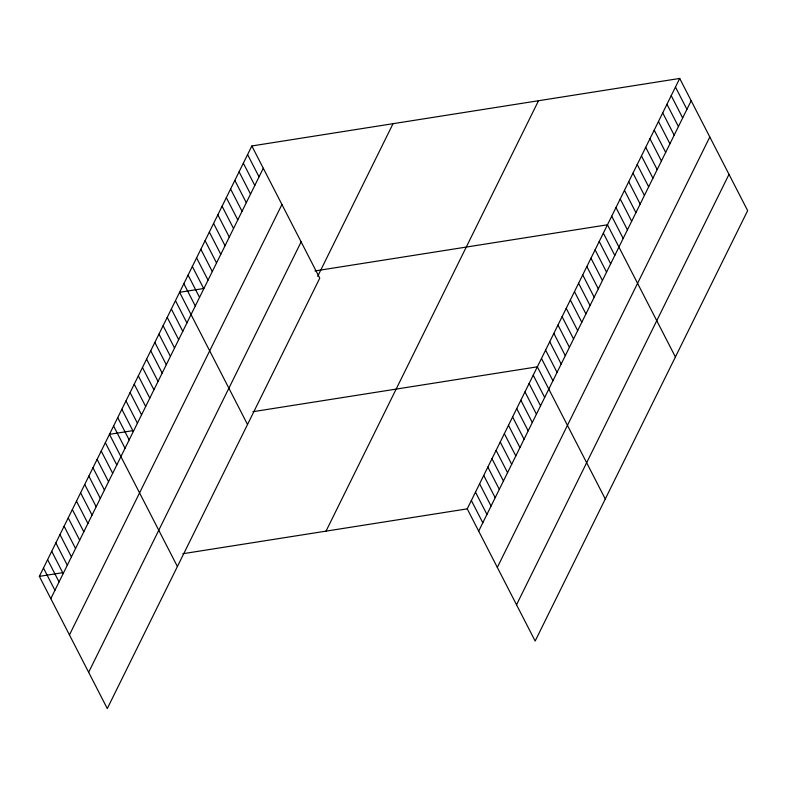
<?xml version="1.0" encoding="UTF-8"?>
<svg xmlns="http://www.w3.org/2000/svg" width="787" height="787" viewBox="0 0 787 787"><rect width="100%" height="100%" fill="white"/><g stroke="black" fill="none" stroke-linecap="round" stroke-linejoin="round"><path stroke-width="1.18" d="M251.84 145.969L319.768 278.145L107.288 708.556L39.35 576.369L251.84 145.969L679.712 78.444L747.65 210.631L535.16 641.031L467.232 508.855L679.712 78.444M50.801 598.651L263.291 168.251M69.443 634.922L281.923 204.522M88.646 672.285L301.136 241.884M317.702 276.286L393.038 123.687M326.034 531.127L538.515 100.726M478.683 531.136L691.173 100.736M497.325 567.407L709.805 136.997M516.528 604.77L729.008 174.36M203.125 288.593L179.593 292.302L247.521 424.488M314.908 270.954L607.475 224.787L675.403 356.973M133.003 430.627L109.472 434.335L177.4 566.522M252.912 411.699L537.354 366.821L605.282 498.997M39.35 576.369L62.881 572.651M182.791 553.733L467.232 508.855M675.462 87.052L686.923 109.344M671.213 95.66L682.673 117.952M666.963 104.268L678.424 126.559M662.713 112.875L674.174 135.167M658.463 121.483L669.924 143.775M654.213 130.091L665.674 152.383M649.964 138.699L661.424 160.991M645.714 147.307L657.175 169.599M641.464 155.915L652.925 178.206M637.224 164.532L648.675 186.814M632.974 173.14L644.425 195.422M628.724 181.748L640.175 204.03M624.475 190.356L635.926 212.638M620.225 198.963L631.676 221.245M615.975 207.571L627.426 229.853M611.725 216.179L623.176 238.461M603.344 233.139L614.804 255.421M599.222 241.491L610.673 263.783M595.1 249.853L606.551 272.135M590.968 258.205L602.429 280.487M586.846 266.557L598.297 288.849M582.724 274.909L594.175 297.201M578.602 283.271L590.053 305.553M574.471 291.623L585.931 313.905M570.349 299.975L581.8 322.267M566.227 308.337L577.678 330.619M562.095 316.689L573.556 338.971M557.973 325.041L569.424 347.333M553.851 333.393L565.302 355.685M549.729 341.755L561.18 364.037M545.598 350.107L557.058 372.389M541.476 358.459L552.927 380.751M533.222 375.173L544.683 397.455M529.1 383.525L540.551 405.817M524.978 391.887L536.429 414.169M520.856 400.239L532.307 422.521M516.725 408.591L528.185 430.873M512.603 416.943L524.053 439.235M508.481 425.305L519.932 447.587M504.349 433.657L515.81 455.939M500.227 442.009L511.678 464.3M496.105 450.371L507.556 472.653M491.983 458.723L503.434 481.005M487.851 467.075L499.312 489.366M483.73 475.427L495.18 497.718M479.608 483.789L491.058 506.071M475.476 492.141L486.937 514.423M471.354 500.493L482.805 522.784M247.59 154.577L259.041 176.859M243.34 163.184L254.791 185.466M239.091 171.792L250.541 194.074M234.841 180.4L246.292 202.682M230.591 189.008L242.042 211.29M226.341 197.616L237.792 219.898M222.091 206.224L233.542 228.505M217.842 214.831L229.292 237.113M213.592 223.439L225.043 245.721M209.342 232.047L220.793 254.329M205.092 240.655L216.543 262.937M200.842 249.263L212.293 271.545M196.593 257.87L208.043 280.152M192.343 266.478L203.794 288.76M188.093 275.086L199.544 297.368M183.843 283.694L195.294 305.976M175.462 300.654L186.922 322.945M171.34 309.016L182.791 331.297M167.218 317.368L178.669 339.65M163.096 325.72L174.547 348.011M158.964 334.082L170.425 356.363M154.842 342.434L166.293 364.715M150.72 350.786L162.171 373.068M146.589 359.138L158.049 381.429M142.467 367.499L153.918 389.781M138.345 375.852L149.796 398.133M134.223 384.204L145.674 406.495M130.091 392.565L141.552 414.847M125.969 400.917L137.42 423.199M121.847 409.27L133.298 431.561M117.716 417.622L129.176 439.913M113.594 425.983L125.044 448.265M105.35 442.688L116.801 464.979M101.218 451.049L112.679 473.331M97.096 459.401L108.547 481.683M92.974 467.753L104.425 490.045M88.842 476.105L100.303 498.397M84.721 484.467L96.171 506.749M80.599 492.819L92.049 515.101M76.477 501.171L87.928 523.463M72.345 509.533L83.806 531.815M68.223 517.885L79.674 540.167M64.101 526.237L75.552 548.529M59.969 534.589L71.43 556.881M55.847 542.951L67.298 565.233M51.726 551.303L63.176 573.585M47.604 559.655L59.055 581.947M43.472 568.017L54.933 590.299"/></g></svg>
